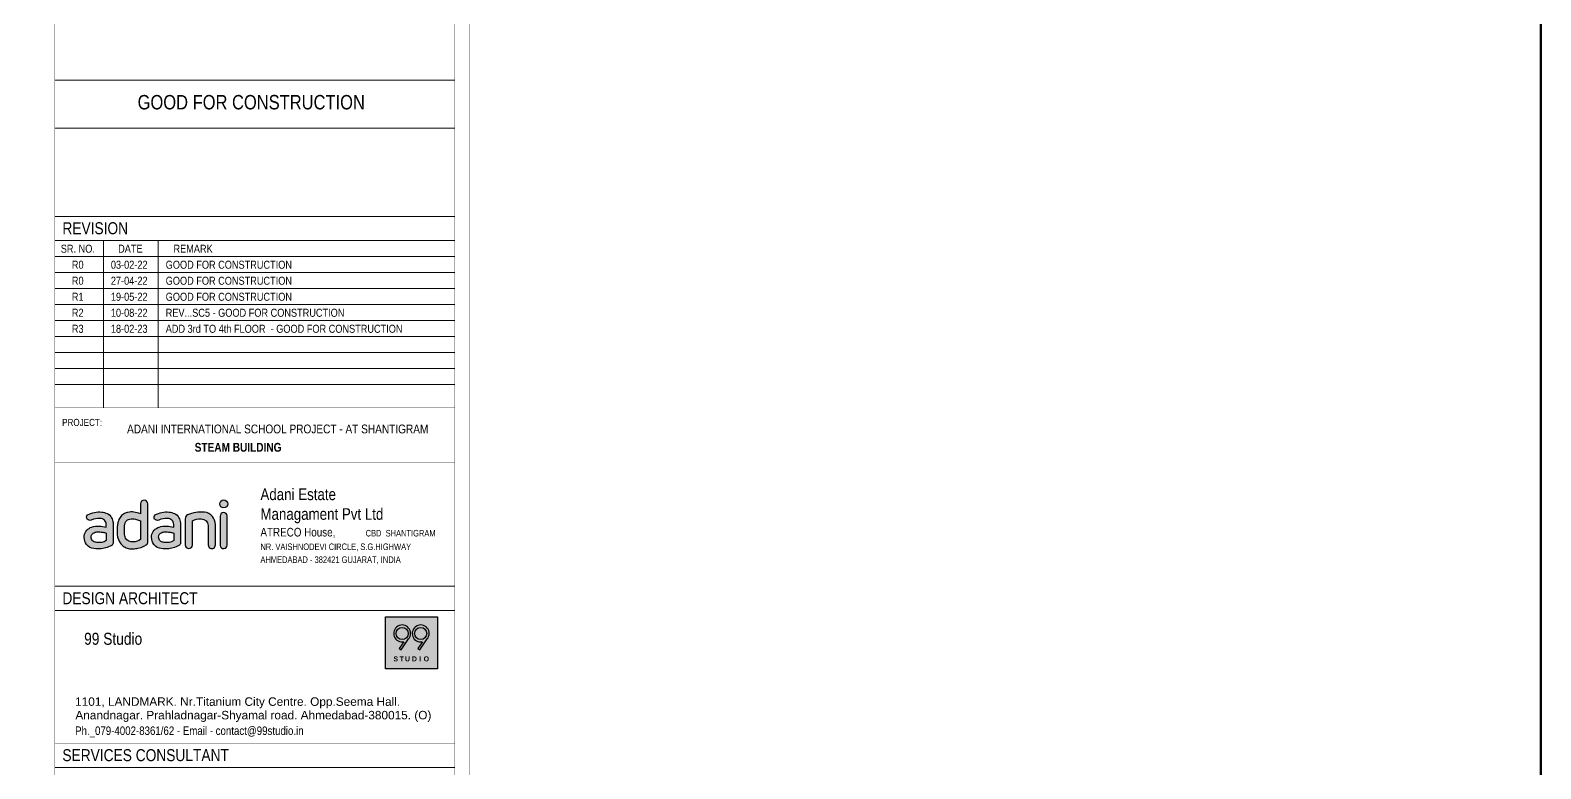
# Model space of a CAD drawing. Header units: millimetres. Extents: x 1112055 to 3390982, y -148532 to 766891.
# Drawn here: x 2222517 to 2260508, y 23068 to 41633 of the extents above; entities that cross this region are included whole.
import ezdxf
from ezdxf.enums import TextEntityAlignment as Align

# ---------------------------------------------------------------- set-up
doc = ezdxf.new("R2010")
doc.units = ezdxf.units.MM
for name, color, linetype, lineweight in [('B TITLE BLOCK', 250, 'Continuous', 0), ('P_TITLE BLOCK TEXT', 7, 'Continuous', 9), ('TB IL', 7, 'Continuous', 9), ('tb text', 7, 'Continuous', 13)]:
    doc.layers.add(name, color=color, linetype=linetype, lineweight=lineweight)
for name, color, linetype in [('FORMAT TEXT', 7, 'Continuous'), ('Logo Color', 251, 'Continuous'), ('Logo Font', 255, 'Continuous'), ('Logo Line', 251, 'Continuous')]:
    doc.layers.add(name, color=color, linetype=linetype)
doc.styles.add('A', font='GOTHICB.TTF')
doc.styles.add('SWINC', font='swissc.ttf')

# ---------------------------------------------------------------- blocks, each defined once
blk = doc.blocks.new('A$C448A1362')
h = blk.add_hatch(color=144)
h.set_gradient(color1=(0, 128, 167), color2=(196, 60, 91), rotation=5, tint=1)
edge = h.paths.add_edge_path()
edge.add_arc((14.81933344435538, -0.6985207138125133), 0.7431945778757773, 0, 360)
edge = h.paths.add_edge_path()
edge.add_line((14.15277161007043, -2.943220954840626), (14.15074250250791, -8.452755263949484))
edge.add_arc((14.81271016430946, -8.345192536199875), 0.6706496295921845, 189.2292944955668, 356.1382558233712)
edge.add_line((15.48183706351529, -8.390360206402192), (15.48183706351529, -2.906189741824846))
edge.add_arc((14.81858030050353, -2.970500210281671), 0.6663672936405483, 5.538180628108128, 177.6538117834876)
edge = h.paths.add_edge_path()
edge.add_line((7.658612856253058, -3.439845030765127), (7.658612856253058, -8.334052471542009))
edge.add_arc((8.327457436545956, -8.32652838341778), 0.668886899624382, 180.6445149192386, 359.3554850807614)
edge.add_line((8.996302016838627, -8.334052471542464), (8.996302016838627, -3.840593774361196))
edge.add_arc((10.43994891255898, -6.488699477092041), 3.016053741622978, 86.78809535472402, 118.5975448000749, ccw=False)
edge.add_arc((10.61373491564996, -4.807273183709412), 1.329898324167716, 3.2061460087869023, 90.20678352166891, ccw=False)
edge.add_line((11.94155164382369, -4.732893824975463), (11.94155164382369, -8.320863272386077))
edge.add_arc((12.60398342205281, -8.339524168990692), 0.6626945675571669, 178.3863879075979, 362.4913548570173)
edge.add_line((13.26605160525287, -8.310717734573473), (13.26605160525287, -4.586290803584006))
edge.add_arc((10.97818174704571, -4.509470264667243), 2.28915920881283, 358.0768837756475, 443.9565772997473)
edge.add_arc((10.59401221925009, -8.138142946765356), 5.938111340575273, 83.95657729974697, 114.9107743569737)
edge.add_arc((8.408866964090748, -3.432967517766201), 0.7502856299517944, 114.9107743569736, 180.5252106281581)
edge = h.paths.add_edge_path(flags=16)
edge.add_line((5.507758839991311, -6.128919827983509), (5.507758839991311, -7.509220247381791))
edge.add_arc((4.146227910375046, -5.350103415743206), 2.552557925878734, 260.598114554046, 302.23537625721383, ccw=False)
edge.add_arc((4.087928553207348, -5.702189379883976), 2.195677916363923, 243.4590382901451, 260.5981145540465, ccw=False)
edge.add_arc((3.365096810479827, -7.149373683017757), 0.5780165996690875, 209.8633087811852, 243.4590382901451, ccw=False)
edge.add_arc((4.137351262187394, -6.705965495283408), 1.468515201089699, 195.2092911337714, 209.8633087811827, ccw=False)
edge.add_arc((3.574157333157927, -6.859079973122107), 0.8848788031333445, 166.7985330258342, 195.2092911337714, ccw=False)
edge.add_arc((3.587606153449087, -6.862234728725753), 0.8986926820288219, 147.3576210444231, 166.798533025833, ccw=False)
edge.add_arc((3.389644337597701, -6.73542645901648), 0.6635986204241061, 120.63220694506651, 147.3576210444251, ccw=False)
edge.add_arc((4.530526850433716, -8.662080861807453), 2.902707839709622, 112.49789540908989, 120.632206945066, ccw=False)
edge.add_arc((3.650891727382941, -6.538233166334294), 0.6039066340219512, 97.65291712801451, 112.49789540909, ccw=False)
edge.add_arc((4.113118942007532, -9.978226818855319), 4.074815783988947, 87.68643739568421, 97.65291712801928, ccw=False)
edge.add_arc((4.113118942007304, -9.978226818858502), 4.074815783992284, 79.75290279672708, 87.68643739568432, ccw=False)
edge.add_arc((3.750854027135574, -11.98215784152194), 6.111228171535338, 73.29237366723208, 79.75290279672572, ccw=False)
edge = h.paths.add_edge_path()
edge.add_line((6.790154819498412, -4.403163846067628), (6.789647542607781, -8.021569906915602))
edge.add_arc((6.267806578629234, -7.927663462294049), 0.530222983307471, 290.01279134982053, 349.79867748199996, ccw=False)
edge.add_arc((3.985686338293817, -4.071748072450418), 5.002758515494103, 273.6188457994145, 299.5013455248223, ccw=False)
edge.add_arc((4.003606063649386, -4.355086746707229), 4.718853741165793, 255.66704751986748, 273.6188457994148, ccw=False)
edge.add_arc((3.293400358615145, -7.134654667361929), 1.849988117091353, 205.0891047683781, 255.66704751986708, ccw=False)
edge.add_arc((3.859586546516539, -6.869564954474072), 2.475159577771575, 173.9289781433874, 205.0891047683788, ccw=False)
edge.add_arc((3.123595983136966, -6.791286721989991), 1.735017975735576, 136.2598033714836, 173.9289781433874, ccw=False)
edge.add_arc((3.557998223588356, -7.206993982662198), 2.336281506215076, 109.5799741139754, 136.2598033714825, ccw=False)
edge.add_arc((3.91599006055776, -8.213464895504103), 3.404523919590422, 85.56592316711209, 109.5799741139746, ccw=False)
edge.add_arc((3.508382811704678, -13.46992161850562), 8.67676072668705, 76.65013801281992, 85.56592316711192, ccw=False)
edge.add_line((5.511817055116353, -5.027621698430494), (5.511817055116353, -4.501575562849439))
edge.add_arc((4.472484140997949, -4.465110926590796), 1.039972391973434, 357.9906215679799, 455.6588950534437)
edge.add_arc((4.086198299446323, -6.903609543656557), 3.484972647131051, 85.32993988743719, 113.1845555418632)
edge.add_arc((2.444315375492806, -3.165488927077377), 0.5988448662169389, 133.8620426340904, 296.78541516636506, ccw=False)
edge.add_arc((4.224328531941637, -6.831218957114515), 4.648377712036712, 84.78407122185848, 118.17724551367121, ccw=False)
edge.add_arc((4.305412553357883, -5.453939858085732), 3.269732674621548, 65.0770173786932, 84.00498154086301, ccw=False)
edge.add_arc((5.011671825826625, -3.985957337240734), 1.640984457002071, 25.615854055559396, 65.8410484831349, ccw=False)
edge.add_arc((4.440738750321316, -4.424729147798871), 2.350214712372408, 6.139679798615873, 29.24615656970508, ccw=False)
edge.add_line((6.777472897232656, -4.173367414613267), (6.790154819498412, -4.403163846067628))
edge = h.paths.add_edge_path()
edge.add_line((-0.6647863651678563, -0.6543876243279101), (-0.6647863651678563, -2.554646856619684))
edge.add_arc((-2.400736746012171, -6.432294233545463), 4.248490661933166, 65.88282809930101, 83.13487306898243)
edge.add_arc((-2.306256045762893, -5.647543298269056), 3.458072650285579, 83.13487306898298, 101.7924313308425)
edge.add_arc((-2.511163092840661, -4.666060909044745), 2.455428855959866, 101.7924313308415, 118.2655509453169)
edge.add_arc((-2.511163092840889, -4.66606090904429), 2.455428855959293, 118.2655509453176, 138.2614549608422)
edge.add_arc((-2.762000777547655, -4.442269798546704), 2.119271147127837, 138.261454960843, 163.1198987464418)
edge.add_arc((1.435355871833508, -5.715932123283665), 6.505615702627138, 163.1198987464423, 169.3828484008401)
edge.add_arc((-3.19076537750334, -4.848743643640091), 1.798916894248737, 169.3828484008401, 182.2402990978122)
edge.add_line((-4.988307303988677, -4.919064443836078), (-4.988307303988677, -6.369876351031735))
edge.add_arc((-2.069278757865959, -6.282007161035608), 2.9203507747582, 181.7242085214847, 219.8409375234252)
edge.add_arc((-2.492418944295423, -6.635066779090948), 2.369262114674396, 219.8409375234248, 238.8760015993548)
edge.add_arc((-2.291705121782343, -6.30265454861069), 2.757571179106963, 238.8760015993553, 256.8052270138245)
edge.add_arc((-2.291705121782343, -6.30265454861069), 2.757571179106969, 256.8052270138248, 274.3139534058478)
edge.add_arc((-3.081769659276461, 4.170752759902143), 13.2607355891034, 274.3139534058478, 278.35095906789)
edge.add_arc((-1.635209111257609, -5.683693761481891), 3.30068269457009, 278.3509590678898, 299.1663416277946)
edge.add_arc((-2.948734989847708, -3.330170478050832), 5.995941880507485, 299.166341627795, 305.5628000104232)
edge.add_arc((0.2806405914250263, -7.913759985370007), 0.3910279286526687, 311.2521827326039, 366.890062656182)
edge.add_line((0.6688445802926708, -7.866850455274061), (0.6647863651676289, -0.6543876243279101))
edge.add_arc((-2.273736754432321e-13, -0.6648689873070452), 0.6648689873071513, 0.9032798203518209, 179.0967201796482)
edge = h.paths.add_edge_path(flags=16)
edge.add_line((-0.6566699349179999, -3.865957618892708), (-0.6566699349179999, -7.331673335662117))
edge.add_arc((-2.177874036258572, -4.976513678812125), 2.803718767492351, 273.8152628129169, 302.8585285343123, ccw=False)
edge.add_arc((-2.222214389678811, -6.391559054528216), 1.40160951483312, 207.7678228712067, 279.4820398668521, ccw=False)
edge.add_arc((-1.983284873086404, -6.265757242648078), 1.671634346601225, 177.0124350050554, 207.7678228712068, ccw=False)
edge.add_line((-3.652647250965629, -6.178632963264818), (-3.652647250965629, -4.830798264866871))
edge.add_arc((-1.238173986717811, -5.021393273126478), 2.42198422805385, 159.7603310861371, 175.4865139123886, ccw=False)
edge.add_arc((-2.68210193758614, -4.488995900572945), 0.8830316980514378, 128.3998146419164, 159.7603310861371, ccw=False)
edge.add_arc((-2.214624559589311, -5.078809482746465), 1.635637279119564, 114.37650926095529, 128.3998146419147, ccw=False)
edge.add_arc((-2.394140627233583, -4.682636839643919), 1.200690406863742, 90.11877477638052, 114.3765092609566, ccw=False)
edge.add_arc((-2.371279833046856, -15.71044246335828), 12.22851972592457, 87.66288555333898, 90.11877477638222, ccw=False)
edge.add_arc((-1.946071046559382, -5.291973032022042), 1.801376886018847, 71.99206667147678, 87.66288555333881, ccw=False)
edge.add_arc((-6.364710685310456, -19.83489248203136), 17.00044722771216, 71.72441422244219, 72.98208476505982, ccw=False)
edge.add_arc((-1.948515104208809, -6.169105727444958), 2.640711107135314, 60.711755299823324, 69.72818362236211, ccw=False)
edge = h.paths.add_edge_path(flags=16)
edge.add_line((-7.044807818593881, -6.128919827983509), (-7.044807818593881, -7.509220247381791))
edge.add_arc((-8.406338748210146, -5.350103415743206), 2.552557925878734, 260.598114554046, 302.23537625721383, ccw=False)
edge.add_arc((-8.464638105377844, -5.702189379883976), 2.195677916363924, 243.4590382901451, 260.5981145540465, ccw=False)
edge.add_arc((-9.187469848105366, -7.149373683017757), 0.5780165996690874, 209.8633087811852, 243.4590382901451, ccw=False)
edge.add_arc((-8.41521539639757, -6.705965495283408), 1.468515201089699, 195.2092911337714, 209.8633087811827, ccw=False)
edge.add_arc((-8.978409325427265, -6.859079973122107), 0.8848788031333437, 166.7985330258342, 195.2092911337714, ccw=False)
edge.add_arc((-8.964960505136105, -6.862234728725753), 0.8986926820288219, 147.3576210444231, 166.798533025833, ccw=False)
edge.add_arc((-9.162922320987263, -6.73542645901648), 0.6635986204241063, 120.63220694506651, 147.3576210444251, ccw=False)
edge.add_arc((-8.022039808151249, -8.662080861807453), 2.902707839709622, 112.49789540908989, 120.632206945066, ccw=False)
edge.add_arc((-8.901674931202251, -6.538233166334294), 0.6039066340219509, 97.65291712801428, 112.49789540908989, ccw=False)
edge.add_arc((-8.43944771657766, -9.978226818855319), 4.074815783988947, 87.68643739568421, 97.65291712801928, ccw=False)
edge.add_arc((-8.439447716577888, -9.978226818858502), 4.074815783992284, 79.75290279672708, 87.68643739568432, ccw=False)
edge.add_arc((-8.801712631449618, -11.98215784152194), 6.111228171535338, 73.29237366723208, 79.75290279672572, ccw=False)
edge = h.paths.add_edge_path()
edge.add_line((-5.762411839086781, -4.403163846067628), (-5.762919115977411, -8.021569906915602))
edge.add_arc((-6.284760079955959, -7.927663462294049), 0.5302229833074719, 290.01279134982065, 349.798677482, ccw=False)
edge.add_arc((-8.566880320291148, -4.071748072450418), 5.002758515494103, 273.6188457994145, 299.5013455248223, ccw=False)
edge.add_arc((-8.548960594935807, -4.355086746707229), 4.718853741165793, 255.66704751986748, 273.6188457994148, ccw=False)
edge.add_arc((-9.259166299970047, -7.134654667361929), 1.849988117091353, 205.0891047683781, 255.66704751986708, ccw=False)
edge.add_arc((-8.692980112068653, -6.869564954474072), 2.475159577771575, 173.9289781433874, 205.0891047683788, ccw=False)
edge.add_arc((-9.428970675448227, -6.791286721989991), 1.735017975735576, 136.2598033714836, 173.9289781433874, ccw=False)
edge.add_arc((-8.994568434996836, -7.206993982662198), 2.336281506215077, 109.5799741139754, 136.2598033714825, ccw=False)
edge.add_arc((-8.636576598027432, -8.213464895504103), 3.404523919590422, 85.56592316711209, 109.5799741139746, ccw=False)
edge.add_arc((-9.044183846880514, -13.46992161850562), 8.67676072668705, 76.65013801281992, 85.56592316711192, ccw=False)
edge.add_line((-7.040749603468839, -5.027621698430494), (-7.040749603468839, -4.501575562849439))
edge.add_arc((-8.080082517587016, -4.465110926590796), 1.039972391973435, 357.9906215679799, 455.6588950534437)
edge.add_arc((-8.466368359138869, -6.903609543656557), 3.484972647131051, 85.32993988743719, 113.1845555418632)
edge.add_arc((-10.10825128309239, -3.165488927077377), 0.5988448662169391, 133.8620426340904, 296.7854151663651, ccw=False)
edge.add_arc((-8.328238126643555, -6.831218957114515), 4.648377712036713, 84.78407122185848, 118.17724551367121, ccw=False)
edge.add_arc((-8.24715410522731, -5.453939858085732), 3.269732674621548, 65.0770173786932, 84.00498154086301, ccw=False)
edge.add_arc((-7.540894832758568, -3.985957337240734), 1.640984457002071, 25.615854055559396, 65.8410484831349, ccw=False)
edge.add_arc((-8.111827908263876, -4.424729147798871), 2.350214712372407, 6.139679798615873, 29.24615656970508, ccw=False)
edge.add_line((-5.775093761352537, -4.173367414613267), (-5.762411839086781, -4.403163846067628))
at = {"layer": 'Defpoints'}
for points in [[(-0.6647863651678563, -0.6543876243279101), (-0.6647863651678563, -2.554646856619684, 0.07541875449206863), (-1.892903717377976, -2.214264063008386, 0.08158927728195095), (-3.012971091884083, -2.262455367618031, 0.07200158244177832), (-3.673952880372099, -2.503411890666257, 0.08747065465243846), (-4.343380748454138, -3.031402128400487, 0.1088927901249689), (-4.789962039753391, -3.826897298314407, 0.02733407760724219), (-4.95888524433235, -4.517301146458749, 0.05616014285171117), (-4.988307303988677, -4.919064443836078), (-4.988307303988677, -6.369876351031735, 0.1678662430565968), (-4.311599931891351, -8.152954621588151, 0.08324764646749883), (-3.717071416075441, -8.663275173559896, 0.07839098920922768), (-2.921153974680465, -8.987425106671026, 0.07654520455502953), (-2.084276282893143, -9.052413098854458, 0.01761658224182823), (-1.155830395295652, -8.949379339873985, 0.09107480465804352), (-0.02663203675820114, -8.565878010559345, 0.02791706392525837), (0.5384744194011546, -8.207740525776217, 0.2476503926846541), (0.6688445802926708, -7.866850455274061), (0.6647863651676289, -0.6543876243279101, 0.9843577705796193), (-0.6647863651678563, -0.6543876243279101, -0.9843577705796193)], [(7.658612856253058, -3.439845030765127), (7.658612856253058, -8.334052471542464, 0.9888138903809678), (8.996302016838627, -8.334052471542464), (8.996302016838627, -3.840593774361196, -0.1396930776755655), (10.60893525214442, -3.477383520671765, -0.3989627704076013), (11.94155164382369, -4.732893824975463), (11.94155164382369, -8.320863272386077, 1.036479897949533), (13.26605160525287, -8.310717734573473), (13.26605160525287, -4.586290803584006, 0.3933042129500563), (11.21918935156964, -2.233033307961932, 0.1358904779811795), (8.092841874630494, -2.752484843964567, 0.2943844530381903), (7.658612856253058, -3.439845030765127, 4.248669503008863)], [(14.15277161007043, -2.943220954840626), (14.15074250250791, -8.452755263949484, 0.891820705005876), (15.48183706351529, -8.390360206402192), (15.48183706351529, -2.906189741824846, 0.933458803029733), (14.15277161007043, -2.943220954840626, 1.924318933905837)], [(-0.6566699349179999, -3.865957618892708), (-0.6566699349179999, -7.331673335661662, -0.1274079101730488), (-1.99131543415956, -7.77401878428941, -0.3235416448118485), (-3.462418416980199, -7.044554615566767, -0.1350070942812793), (-3.652647250965629, -6.178632963264818), (-3.652647250965629, -4.830798264866871, -0.06872631680704114), (-3.510609721589844, -4.183512952425872, -0.1376965565907644), (-3.230592877963318, -3.79696796176745, -0.06126469009804751), (-2.889702807461617, -3.588984436609962, -0.10624137210056), (-2.396629669771301, -3.48194901268721, -0.01071624843410108), (-1.872612641752767, -3.492094550499814, -0.06848360903983725), (-1.389177764984424, -3.578838898797358, -0.005487678053938331), (-1.033576664654447, -3.691961645407218, -0.03936189994623337), (-0.6566699349179999, -3.865957618892708, 1.356783517631229)], [(-7.044807818593881, -6.128919827983509), (-7.044807818593881, -7.509220247381791, -0.1837024111024695), (-8.82332059713508, -7.86837228594618, -0.07492305019557059), (-9.445749341935425, -7.666476083476255, -0.1476481128128201), (-9.688734972545944, -7.437186928912297, -0.06402749356167123), (-9.83229433259362, -7.091224089504294, -0.1246042540064638), (-9.839903485953073, -6.656995071127085, -0.08503102905075369), (-9.72170797043691, -6.377485504390961, -0.1171430805373001), (-9.501042523013666, -6.164429210327171, -0.03550754085689274), (-9.132759500417933, -5.980287699029532, -0.06486417715555219), (-8.982098263901435, -5.939705547779113, -0.04351440527225555), (-8.274954278366295, -5.906732549888375, -0.03463040874682313), (-7.714563698912571, -5.96840552179242, -0.02819684536750116), (-7.044807818593881, -6.128919827983509, 0.4870208130656629)], [(5.507758839991311, -6.128919827983509), (5.507758839991311, -7.509220247381791, -0.1837024111024695), (3.729246061450112, -7.86837228594618, -0.07492305019557059), (3.106817316649767, -7.666476083476255, -0.1476481128128201), (2.86383168603902, -7.437186928912297, -0.06402749356167123), (2.720272325991345, -7.091224089504294, -0.1246042540064638), (2.712663172632119, -6.656995071127085, -0.08503102905075369), (2.830858688148282, -6.377485504390961, -0.1171430805373001), (3.051524135571299, -6.164429210327171, -0.03550754085689274), (3.419807158167259, -5.980287699029532, -0.06486417715555219), (3.57046839468353, -5.939705547779113, -0.04351440527225555), (4.277612380218898, -5.906732549888375, -0.03463040874682313), (4.838002959672622, -5.96840552179242, -0.02819684536750116), (5.507758839991311, -6.128919827983509, 0.4870208130656629)]]:
    blk.add_lwpolyline(points, format="xyb", dxfattribs=at)
for points in [[(-5.762411839086781, -4.403163846067628), (-5.762919115977411, -8.021569906915602, -0.2669481187597852), (-6.103301909588708, -8.425869588745854, -0.1134162915094906), (-8.2511122645069, -9.064531194046367, -0.07849008793115403), (-9.717142478421238, -8.927059156686255, -0.2243418394939228), (-10.9346070159279, -7.919099975008749, -0.1368057198153948), (-11.15425790956988, -6.607789212736179, -0.1658590459996468), (-10.68249040128603, -5.591713600808589, -0.1169414544130342), (-9.777508428406009, -5.005808792133166, -0.1051662217590635), (-8.373365995148106, -4.819130896382148, -0.03892208847284846), (-7.040749603468839, -5.027621698430494), (-7.040749603468839, -4.501575562849439, 0.4539793650940807), (-8.182629884272046, -3.43020676984338, 0.1221406884645016), (-9.838381655281182, -3.700078075657302, -0.8610727055752213), (-10.52320545762882, -2.733715599011475, -0.1467451494329428), (-7.905656701989301, -2.20208941763326, -0.08277711465856903), (-6.869290014436729, -2.488700860838208, -0.1773403027500228), (-6.061197927666626, -3.276501871983101, -0.1011640304320547), (-5.775093761352537, -4.173367414613267)], [(6.790154819498412, -4.403163846067628), (6.789647542607781, -8.021569906915602, -0.2669481187597852), (6.449264748996484, -8.425869588745854, -0.1134162915094906), (4.301454394078291, -9.064531194046367, -0.07849008793115403), (2.835424180163955, -8.927059156686255, -0.2243418394939228), (1.617959642657297, -7.919099975008749, -0.1368057198153948), (1.398308749015314, -6.607789212736179, -0.1658590459996468), (1.870076257299161, -5.591713600808589, -0.1169414544130342), (2.775058230179184, -5.005808792133166, -0.1051662217590635), (4.179200663437086, -4.819130896382148, -0.03892208847284846), (5.511817055116353, -5.027621698430494), (5.511817055116353, -4.501575562849439, 0.4539793650940807), (4.369936774313146, -3.43020676984338, 0.1221406884645016), (2.71418500330401, -3.700078075657302, -0.8610727055752213), (2.029361200956373, -2.733715599011475, -0.1467451494329428), (4.646909956595891, -2.20208941763326, -0.08277711465856903), (5.683276644148464, -2.488700860838208, -0.1773403027500228), (6.491368730918566, -3.276501871983101, -0.1011640304320547), (6.777472897232656, -4.173367414613267)]]:
    blk.add_lwpolyline(points, format="xyb", close=True, dxfattribs=at)
blk.add_circle((14.81933344435538, -0.6985207138125133), 0.7431945778757773, dxfattribs=at)
blk = doc.blocks.new('Z$W@#6E2766C7')
at = {"layer": 'Logo Font', "style": 'A'}
for s, p in [('S', (0.477201075365187, 0.4427458525618988)), ('T', (0.8451072909420388, 0.4427458525618988)), ('U', (1.170529324572427, 0.4427458525618988)), ('D', (1.588321054015565, 0.4427458525618988)), ('I', (2.031184820887617, 0.4427458525618988)), ('O', (2.298338986166228, 0.4427458525618988))]:
    blk.add_text(s, height=0.30118144, dxfattribs=at).set_placement(p)
blk = doc.blocks.new('A$C9f46f36f')
at = {"layer": 'Logo Color'}
h = blk.add_hatch(color=22, dxfattribs=at)
edge = h.paths.add_edge_path(flags=0)
edge.add_arc((-2651.583773184335, -1156.24687560508), 307.1893068638838, 180, 360, ccw=False)
edge.add_arc((-2651.583773184335, -1156.24687560508), 307.1893068638838, 0, 180, ccw=False)
edge = h.paths.add_edge_path(flags=16)
edge.add_line((-2568.222982186591, -1574.687979126815), (-2800.432897544233, -1914.725855800236))
edge.add_line((-2800.432897541439, -1914.725855799858), (-2701.769266437739, -1982.102683498029))
edge.add_line((-2701.769266444957, -1982.102683492471), (-2326.533018882386, -1432.623404472455))
edge.add_arc((-2651.583773184335, -1156.24687560508), 426.6637769954773, 319.6269312612779, 641.266816491063)
edge = h.paths.add_edge_path(flags=0)
edge.add_arc((-1719.777309257304, -1156.24687560508), 307.1893068638838, 180, 360, ccw=False)
edge.add_arc((-1719.777309257304, -1156.24687560508), 307.1893068638838, 0, 180, ccw=False)
edge = h.paths.add_edge_path(flags=16)
edge.add_line((-1636.416518274462, -1574.687979126815), (-1868.626433632104, -1914.725855800236))
edge.add_line((-1868.62643362931, -1914.725855799858), (-1769.96280252561, -1982.102683498029))
edge.add_line((-1769.962802517926, -1982.102683492471), (-1394.726554955356, -1432.623404472455))
edge.add_arc((-1719.777309257304, -1156.24687560508), 426.6637769954765, 319.6269312612779, 641.2668164910631)
h.paths.add_polyline_path([(-3486.935391280567, -317.6303075854667), (-876.5585415994283, -317.6303075854667), (-876.5585415994283, -2928.007157264743), (-3486.935391280567, -2928.007157264743)])
at = {"layer": 'Logo Font'}
h = blk.add_hatch(color=256, dxfattribs=at)
edge = h.paths.add_edge_path(flags=16)
edge.add_arc((-2651.583773184335, -1156.246875599492), 307.1893068638814, 180, 360, ccw=False)
edge.add_arc((-2651.583773184335, -1156.246875599492), 307.1893068638814, 0, 180, ccw=False)
edge = h.paths.add_edge_path()
edge.add_line((-2568.222982186591, -1574.687979126815), (-2800.432897544233, -1914.725855800236))
edge.add_line((-2800.432897541439, -1914.725855799858), (-2701.769266437739, -1982.102683498029))
edge.add_line((-2701.769266444957, -1982.102683499921), (-2326.533018882386, -1432.623404479906))
edge.add_arc((-2651.583773184335, -1156.246875599492), 426.6637769954742, 319.6269312612787, 641.2668164910637)
h = blk.add_hatch(color=256, dxfattribs=at)
edge = h.paths.add_edge_path()
edge.add_line((-1636.416518274462, -1574.687979126815), (-1868.626433632337, -1914.725855800236))
edge.add_line((-1868.62643362931, -1914.725855799858), (-1769.96280252561, -1982.102683498029))
edge.add_line((-1769.962802517926, -1982.102683499921), (-1394.726554955356, -1432.623404479906))
edge.add_arc((-1719.777309257304, -1156.246875599492), 426.6637769954735, 319.6269312612787, 641.2668164910638)
edge = h.paths.add_edge_path(flags=16)
edge.add_arc((-1719.777309257304, -1156.246875599492), 307.1893068638814, 180, 360, ccw=False)
edge.add_arc((-1719.777309257304, -1156.246875599492), 307.1893068638814, 0, 180, ccw=False)
for points in [[(-2568.222982186591, -1574.687979126815), (-2800.432897541439, -1914.725855799858), (-2701.769266444957, -1982.102683499921), (-2326.533018845832, -1432.62340447912, 5.918618956459519)], [(-1636.416518274462, -1574.687979126815), (-1868.62643362931, -1914.725855799858), (-1769.962802517926, -1982.102683499921), (-1394.726554933703, -1432.62340447912, 5.918618956459519)], [(-2344.394466344034, -1156.246875599492, -1), (-2958.77308008424, -1156.246875599492, -1)], [(-1412.5880023723, -1156.246875599492, -1), (-2026.966616097605, -1156.246875599492, -1)]]:
    blk.add_lwpolyline(points, format="xyb", close=True, dxfattribs=at)
at = {"layer": 'Logo Line'}
blk.add_lwpolyline([(-3486.935391280567, -317.6303075854667), (-876.5585415994283, -317.6303075854667), (-876.5585415994283, -2928.007157264743), (-3486.935391280567, -2928.007157264743)], close=True, dxfattribs=at)
at = {"layer": 'Logo Font', "xscale": 834.901957593243, "yscale": 834.901957593243, "zscale": 834.901957593243}
blk.add_blockref('Z$W@#6E2766C7', (-3486.935391280567, -2928.007157264743), dxfattribs=at)

msp = doc.modelspace()

# ---------------------------------------------------------------- linework, layer by layer
at = {"color": 5, "lineweight": 50}
msp.add_lwpolyline([(2055975.267868944, 100877.1341992035), (2260508.078371986, 100877.1341992035), (2260508.078371986, -148532.0735450115), (2055975.267868944, -148532.0735450116)], close=True, dxfattribs=at)
at = {"layer": 'B TITLE BLOCK', "color": 250, "lineweight": 0}
for p, q in [((2233197.374717523, 40381.27174075648), (2223136.379973756, 40381.27174075648)), ((2233197.374717523, 39173.95237150545), (2223136.379973756, 39173.95237150545)), ((2233197.374717523, 36948.86796147937), (2223136.379973756, 36948.86796147937)), ((2233197.374717523, 36345.20827685414), (2223136.379973756, 36345.20827685414)), ((2224360.17844902, 36345.20827685414), (2224360.17844902, 32140.64447127796)), ((2225739.331211504, 36345.20827685414), (2225739.331211504, 32140.64447127796)), ((2233197.374717523, 35942.76848710388), (2223136.379973756, 35942.76848710388)), ((2233197.374717523, 35540.32869735373), (2223136.379973756, 35540.32869735373)), ((2233197.374717523, 35137.88890760324), (2223136.379973756, 35137.88890760324)), ((2233197.374717523, 34735.44911785332), (2223136.379973756, 34735.44911785332)), ((2233197.374717523, 34333.00932810271), (2223136.379973756, 34333.00932810271)), ((2233197.374717523, 33930.56953835233), (2223136.379973756, 33930.56953835233)), ((2233197.374717523, 33528.12974860218), (2223136.379973756, 33528.12974860218)), ((2233197.374717523, 33125.68995885203), (2223136.379973756, 33125.68995885203)), ((2233197.374717523, 32723.25016910177), (2223136.379973756, 32723.25016910177)), ((2223136.379973754, 27660.34930889159), (2233197.374717523, 27660.34930889159)), ((2233197.374717523, 27046.44635468583), (2223136.379973756, 27046.44635468583)), ((2233197.374717523, 23101.29489392486), (2223136.379973756, 23101.29489392486))]:
    msp.add_line(p, q, dxfattribs=at)
at = {"layer": 'B TITLE BLOCK', "color": 1, "const_width": 8.389066461453254}
msp.add_lwpolyline([(2078172.059267779, 89197.94173690064), (2078172.059267779, 4151.524083439013), (2233571.096973781, 4151.52408344335), (2233571.096973781, 89197.94173690495)], close=True, dxfattribs=at)
at = {"layer": 'B TITLE BLOCK', "color": 250, "lineweight": 0, "const_width": 8.389066461453254}
for points in [[(2078545.781524036, 88824.21948064367), (2078545.781524036, 4525.246339695979), (2233197.374717523, 4525.246339700316), (2233197.374717523, 88824.21948064798)], [(2223136.379973756, 4525.246339700316), (2233197.374717523, 4525.246339700316), (2233197.374717523, 88824.21948064757), (2223136.379973756, 88824.21948064757)], [(2233197.374717523, 40381.27174075648), (2223136.379973756, 40381.27174075648), (2223136.379973756, 32140.64447127796), (2233197.374717523, 32140.64447127796)], [(2223136.379973754, 30759.53866496102), (2233197.374717523, 30759.53866496102), (2233197.374717523, 27660.34930889159), (2223136.379973754, 27660.34930889159)], [(2233197.374717523, 27660.34930888926), (2223136.379973756, 27660.34930888926), (2223136.379973756, 23715.19784812864), (2233197.374717523, 23715.19784812864)], [(2233197.374717523, 4525.246339700316), (2223136.379973756, 4525.246339700316), (2223136.379973756, 23715.19784812864), (2233197.374717523, 23715.19784812864)]]:
    msp.add_lwpolyline(points, close=True, dxfattribs=at)

# ---------------------------------------------------------------- block references
at = {"xscale": 0.5, "yscale": 0.5, "zscale": 0.5}
msp.add_blockref('A$C9f46f36f', (2233197.374717523, 27046.44635468583), dxfattribs=at)
at = {"layer": 'TB IL', "xscale": 135.039362633868, "yscale": 135.039362633868, "zscale": 135.039362633868}
msp.add_blockref('A$C448A1362', (2225382.037349351, 29818.88460018324), dxfattribs=at)

# ---------------------------------------------------------------- texts
at = {"layer": 'FORMAT TEXT', "style": 'SWINC'}
msp.add_text('GOOD FOR CONSTRUCTION', height=362.1958107754753, dxfattribs=at).set_placement((2228076.224491645, 39823.47021324131), align=Align.MIDDLE)
for s, p in [('REVISION', (2223326.928273138, 36504.84138480098)), ('DESIGN ARCHITECT', (2223326.928273138, 27204.06840397989)), ('SERVICES CONSULTANT', (2223326.928273138, 23258.91694321892))]:
    msp.add_text(s, height=301.8298423128961, dxfattribs=at).set_placement(p)
at = {"layer": 'FORMAT TEXT', "lineweight": 15, "style": 'SWINC'}
for s, p in [('SR. NO.', (2223286.05268752, 36039.76458786301)), ('DATE', (2224728.450971307, 36039.76458786301)), ('REMARK', (2226120.47821599, 36039.76458786301)), ('R3', (2223564.792758715, 34027.56563911132)), ('18-02-23', (2224545.971391073, 34027.56563911132)), ('ADD 3rd TO 4th FLOOR  - GOOD FOR CONSTRUCTION', (2225925.124153568, 34027.56563911132))]:
    msp.add_text(s, height=201.219894875264, dxfattribs=at).set_placement(p)
at = {"layer": 'FORMAT TEXT', "color": 252, "lineweight": 15, "style": 'SWINC'}
for s, p in [('R0', (2223564.792758715, 35637.32479811263)), ('03-02-22', (2224545.971391073, 35637.32479811263)), ('GOOD FOR CONSTRUCTION', (2225925.124153568, 35637.32479811263)), ('R0', (2223564.792758715, 35234.88500836217)), ('27-04-22', (2224545.971391073, 35234.88500836217)), ('GOOD FOR CONSTRUCTION', (2225925.124153568, 35234.88500836217)), ('R1', (2223564.792758715, 34832.44521861228)), ('19-05-22', (2224545.971391073, 34832.44521861228)), ('GOOD FOR CONSTRUCTION', (2225925.124153568, 34832.44521861228)), ('R2', (2223564.792758715, 34430.00542886167)), ('10-08-22', (2224545.971391073, 34430.00542886167)), ('REV...SC5 - GOOD FOR CONSTRUCTION', (2225925.124153568, 34430.00542886167))]:
    msp.add_text(s, height=201.219894875264, dxfattribs=at).set_placement(p)
at = {"layer": 'FORMAT TEXT', "lineweight": 0, "style": 'SWINC'}
msp.add_text('99 Studio', height=301.5735416615618, dxfattribs=at).set_placement((2223874.211918102, 26184.71587548625))
at = {"layer": 'P_TITLE BLOCK TEXT', "lineweight": 0, "char_height": 212.7224369493847, "attachment_point": 7, "style": 'SWINC'}
for s, insert in [('\\A1;{\\pql;\\fArial|b0|i0|c0|p34;1101, LANDMARK. Nr.Titanium City Centre. Opp.Seema Hall.}', (2223646.457014812, 24585.88063617343)), ('\\A1;{\\pql;\\fArial|b0|i0|c0|p34;Anandnagar. Prahladnagar-Shyamal road. Ahmedabad-380015. (O)}', (2223653.618807435, 24245.56557966817))]:
    msp.add_mtext(s, dxfattribs=dict(at, insert=insert))
at = {"layer": 'P_TITLE BLOCK TEXT', "lineweight": 0, "insert": (2223646.467860536, 23856.63786898793), "char_height": 212.7224369493847, "width": 6183.414384037149, "attachment_point": 7, "style": 'SWINC'}
msp.add_mtext('\\A1;\\pxql;Ph._079-4002-8361/62 - Email - contact@99studio.in   ', dxfattribs=at)
at = {"layer": 'tb text', "color": 7, "style": 'SWINC'}
msp.add_text('PROJECT:', height=177.5335255348533, dxfattribs=at).set_placement((2223320.439479747, 31685.53917813524))
at = {"layer": 'tb text', "style": 'SWINC'}
for s, height, p in [('Adani Estate', 292.4937286874572, (2228307.44236687, 29820.76870335174)), ('Managament Pvt Ltd', 292.4937286874572, (2228307.44236687, 29325.76332194103)), ('ATRECO House,', 216.0621924441377, (2228307.44236687, 28907.18947677432)), ('  CBD  SHANTIGRAM', 164.527038302362, (2230848.745297046, 28907.18947677397)), ('NR. VAISHNODEVI CIRCLE, S.G.HIGHWAY', 164.527038302362, (2228307.44236687, 28565.62796449651)), ('AHMEDABAD - 382421 GUJARAT, INDIA', 164.527038302362, (2228307.44236687, 28241.24483693299))]:
    msp.add_text(s, height=height, dxfattribs=at).set_placement(p)
at = {"layer": 'tb text', "char_height": 221.3418843626454, "width": 14256.89938906683, "attachment_point": 1, "style": 'SWINC'}
for s, insert in [('ADANI INTERNATIONAL SCHOOL PROJECT - AT SHANTIGRAM', (2224953.025576932, 31719.74871770841)), ('{\\fSwis721 Cn BT|b1|i0|c0|p34;STEAM BUILDING}', (2226654.180671903, 31258.71752749816))]:
    msp.add_mtext(s, dxfattribs=dict(at, insert=insert))

doc.saveas('drawing.dxf')
